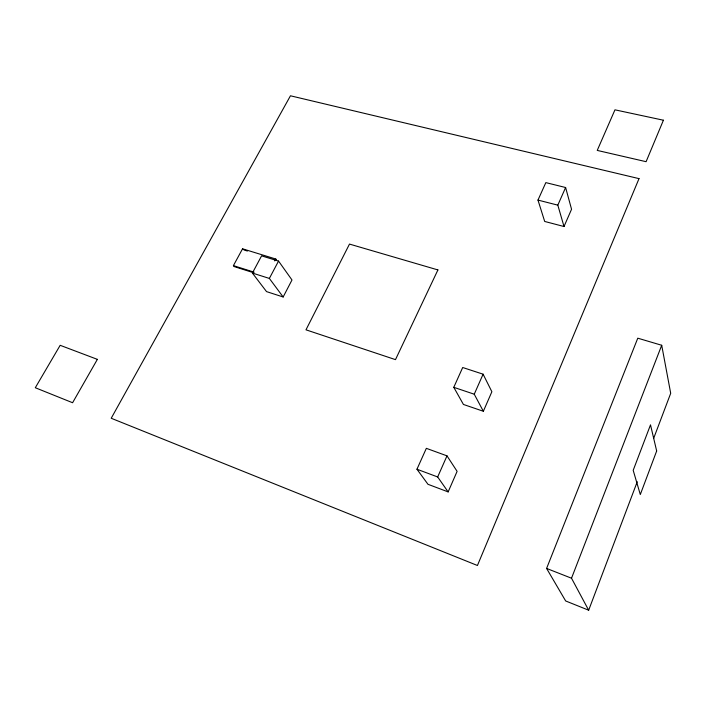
<?xml version="1.0" encoding="UTF-8"?>
<svg xmlns="http://www.w3.org/2000/svg" width="706" height="706" viewBox="0 0 706 706"><rect width="100%" height="100%" fill="white"/><g stroke="black" fill="none" stroke-linecap="round" stroke-linejoin="round"><path stroke-width="1.06" d="M653.597 438.532L670.7 393.304L661.707 345.269L637.774 338.183L546.594 568.436L565.665 600.965L588.672 610.213L637.262 481.713M588.672 610.213L571.516 578.223L661.707 345.269M448.142 491.905L457.109 471.352L446.995 455.855L426.345 448.336L416.955 469.225L427.968 484.29L448.142 491.905L437.667 476.965L416.955 469.225M483.354 411.263L491.879 391.733L483.098 374.189L462.695 367.508L453.781 387.32L463.427 404.45L483.354 411.263L474.247 394.204L453.781 387.32M564.015 226.52L571.551 209.258L565.612 187.514L545.835 182.616L537.981 200.089L544.688 221.455L564.015 226.52L557.819 205.146L565.612 187.514M437.667 476.965L446.995 455.855M474.247 394.204L483.098 374.189M283.15 296.979L291.993 279.982L278.543 261.079L261.591 255.854L252.386 273.054L266.533 291.613L283.15 296.979L269.365 278.429L252.386 273.054M269.365 278.429L278.543 261.079M274.766 260.92L275.772 259.014L242.546 248.803L233.404 265.632L234.145 266.577L252.845 272.498M537.981 200.089L557.819 205.146M244.311 250.083L247.418 251.036M233.404 265.632L254.213 272.207M546.594 568.436L571.516 578.223M242.546 248.803L243.27 249.765M275.772 259.014L276.461 259.976M656.668 450.984L640.298 494.553L633.194 470.311L650.508 424.853L656.668 450.984M639.018 178.627L477.432 565.497L111.213 418.261L290.457 95.787L639.018 178.627M663.419 120.214L646.096 161.692L597.241 150.413L614.961 109.827L663.419 120.214M437.914 269.93L395.484 359.636L305.98 329.826L349.488 244.082L437.914 269.93M97.366 359.363L72.594 402.729L35.3 387.735L60.169 345.305L97.366 359.363"/></g></svg>
